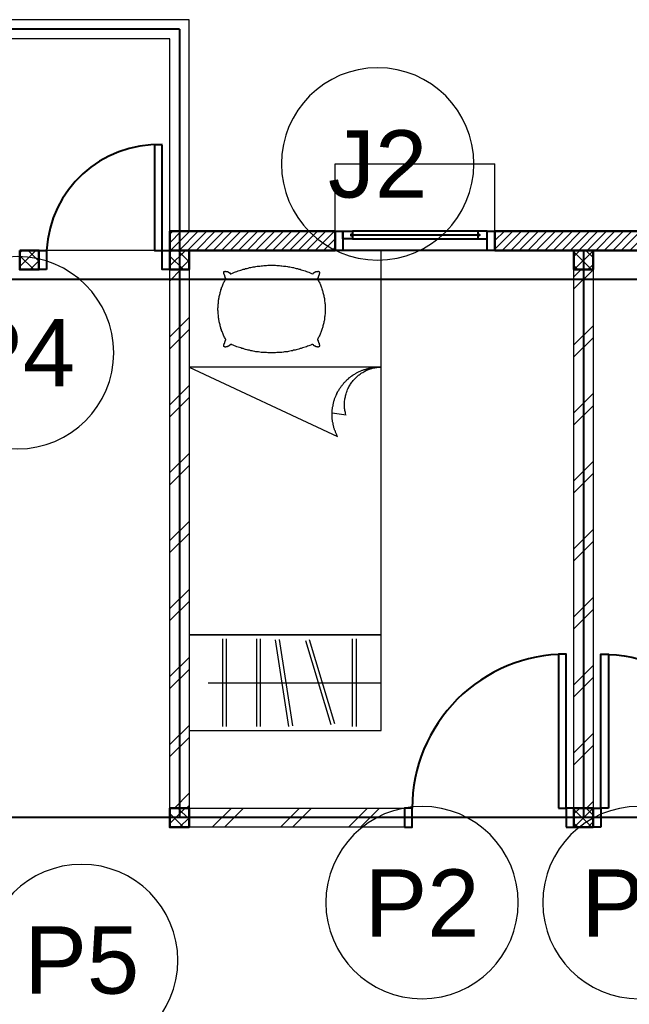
# Model space of a CAD drawing. Header units: millimetres. Extents: x -108 to 357, y -17 to 192.
# Drawn here: x 15.92 to 19.09, y 142.19 to 147.31 of the extents above; entities that cross this region are included whole.
import ezdxf
from ezdxf.enums import TextEntityAlignment as Align

# ---------------------------------------------------------------- set-up
doc = ezdxf.new("R2010")
doc.units = ezdxf.units.MM
for name, color, linetype, lineweight in [('ars', 11, 'Continuous', 0), ('ars @ 1', 11, 'Continuous', 0), ('KACA', 151, 'Continuous', 5), ('KOL', 1, 'Continuous', 30), ('KOLOM', 4, 'Continuous', 9), ('lan', 7, 'Continuous', 15), ('NOT', 7, 'Continuous', 20), ('tem', 5, 'Continuous', 20)]:
    doc.layers.add(name, color=color, linetype=linetype, lineweight=lineweight)
doc.layers.add('as', color=1, linetype='Continuous', plot=False)
doc.layers.add('Kusen', color=30, linetype='Continuous')
doc.styles.add('S', font='simplex', dxfattribs={"width": 0.75})
doc.styles.get("Standard").update_dxf_attribs({"font": 'arial.ttf'})

# ---------------------------------------------------------------- blocks, each defined once
blk = doc.blocks.new('T. J2')
at = {"layer": 'KACA', "color": 141}
blk.add_lwpolyline([(-0.3792, 0.0775), (0.2908, 0.0775), (0.2908, 0.0825), (-0.3792, 0.0825)], close=True, dxfattribs=at)
at = {"layer": 'Kusen'}
for p, q in [((-0.3692, 0.1), (0.2808, 0.1)), ((0.2808, 0.06), (-0.3692, 0.06)), ((-0.4192, 0), (0.3308, 0))]:
    blk.add_line(p, q, dxfattribs=at)
for points in [[(-0.4592, 0), (-0.4192, 0), (-0.4192, 0.1), (-0.4592, 0.1)], [(0.3308, 0), (0.3708, 0), (0.3708, 0.1), (0.3308, 0.1)]]:
    blk.add_lwpolyline(points, close=True, dxfattribs=at)
for points in [[(-0.3692, 0.0775), (-0.3692, 0.06), (-0.4192, 0.06), (-0.4192, 0.1), (-0.3692, 0.1), (-0.3692, 0.0825), (-0.3792, 0.0825), (-0.3792, 0.0775), (-0.3692, 0.0775)], [(0.2808, 0.0775), (0.2808, 0.06), (0.3308, 0.06), (0.3308, 0.1), (0.2808, 0.1), (0.2808, 0.0825), (0.2908, 0.0825), (0.2908, 0.0775), (0.2808, 0.0775)]]:
    blk.add_lwpolyline(points, dxfattribs=at)
blk = doc.blocks.new('P.80')
at = {"layer": 'Kusen'}
for points in [[(-69.8094, -74.8368), (-69.7694, -74.8368), (-69.7694, -74.0368), (-69.8094, -74.0368)], [(-70.6094, -74.9368), (-70.5694, -74.9368), (-70.5694, -74.8368), (-70.6094, -74.8368)], [(-69.7694, -74.9368), (-69.7294, -74.9368), (-69.7294, -74.8368), (-69.7694, -74.8368)]]:
    blk.add_lwpolyline(points, close=True, dxfattribs=at)
blk.add_arc((-69.7694, -74.8368), 0.8, 90, 180, dxfattribs=at)
blk = doc.blocks.new('K 10.10')
at = {"layer": 'ars'}
h = blk.add_hatch(dxfattribs=at)
h.set_pattern_fill('_USER', color=256, scale=0.05, angle=45, double=1, pattern_type=0)
h.set_pattern_definition([(45, (0, 0), (-0.035355339, 0.035355339), []), (135, (0, 0), (-0.035355339, -0.035355339), [])])
h.paths.add_polyline_path([(1560.5383, 1380.4069), (1560.6383, 1380.4069), (1560.6383, 1380.5069), (1560.5383, 1380.5069)])
at = {"layer": 'KOL'}
blk.add_lwpolyline([(1560.5383, 1380.4069), (1560.6383, 1380.4069), (1560.6383, 1380.5069), (1560.5383, 1380.5069)], close=True, dxfattribs=at)
blk = doc.blocks.new('P.60')
at = {"layer": 'Kusen'}
for points in [[(1472.8348, 997.5354), (1472.8748, 997.5354), (1472.8748, 997.4354), (1472.8348, 997.4354)], [(1473.4748, 997.5354), (1473.5148, 997.5354), (1473.5148, 997.4354), (1473.4748, 997.4354)], [(1472.8748, 996.8854), (1472.9148, 996.8854), (1472.9148, 997.4354), (1472.8748, 997.4354)]]:
    blk.add_lwpolyline(points, close=True, dxfattribs=at)
blk.add_arc((1472.8948, 997.4658), 0.5808, 268.0266, 356.9943, dxfattribs=at)
blk = doc.blocks.new('BED2')
blk.add_lwpolyline([(-0.4994, 1.9988), (0.4994, 1.9988), (0.4994, 0), (-0.4994, 0)], close=True)
for points in [[(0.4994, 1.9988), (0.4994, 0)], [(0.2827, 1.8765), (0.2766, 1.8789), (0.2706, 1.8826), (0.2633, 1.885), (0.2573, 1.8874), (0.2512, 1.8898), (0.2439, 1.8923), (0.2379, 1.8947), (0.2306, 1.8959), (0.2246, 1.8983), (0.2185, 1.9007), (0.2113, 1.9019), (0.2052, 1.9044), (0.1979, 1.9056), (0.1919, 1.9068), (0.1846, 1.9092), (0.1786, 1.9104), (0.1713, 1.9116), (0.1653, 1.9128), (0.158, 1.914), (0.1519, 1.9153), (0.1447, 1.9165), (0.1374, 1.9165), (0.1314, 1.9177), (0.1241, 1.9189), (0.118, 1.9189), (0.1108, 1.9201), (0.1047, 1.9201), (0.0975, 1.9201), (0.0902, 1.9213), (0.0841, 1.9213), (0.0769, 1.9213), (0.0708, 1.9213), (0.0636, 1.9213), (0.0563, 1.9213), (0.0502, 1.9213), (0.043, 1.9201), (0.0369, 1.9201), (0.0297, 1.9201), (0.0224, 1.9189), (0.0163, 1.9189), (0.0091, 1.9177), (0.003, 1.9165), (-0.0042, 1.9165), (-0.0115, 1.9153), (-0.0176, 1.914), (-0.0248, 1.9128), (-0.0309, 1.9116), (-0.0381, 1.9104), (-0.0442, 1.9092), (-0.0515, 1.9068), (-0.0575, 1.9056), (-0.0648, 1.9044), (-0.0708, 1.9019), (-0.0781, 1.9007), (-0.0841, 1.8983), (-0.0902, 1.8959), (-0.0975, 1.8947), (-0.1035, 1.8923), (-0.1108, 1.8898), (-0.1168, 1.8874), (-0.1229, 1.885), (-0.1301, 1.8826), (-0.1362, 1.8789), (-0.1423, 1.8765)], [(-0.1677, 1.8523), (-0.1701, 1.8475), (-0.1725, 1.8426), (-0.1749, 1.8378), (-0.1774, 1.8329), (-0.1798, 1.8293), (-0.1822, 1.8245), (-0.1834, 1.8196), (-0.1858, 1.8148), (-0.187, 1.8099), (-0.1895, 1.8051), (-0.1907, 1.799), (-0.1931, 1.7942), (-0.1943, 1.7893), (-0.1955, 1.7845), (-0.1967, 1.7797), (-0.1979, 1.7748), (-0.1992, 1.77), (-0.2004, 1.7651), (-0.2016, 1.7591), (-0.2028, 1.7542), (-0.204, 1.7494), (-0.204, 1.7446), (-0.2052, 1.7397), (-0.2052, 1.7349), (-0.2064, 1.7288), (-0.2064, 1.724), (-0.2076, 1.7191), (-0.2076, 1.7143), (-0.2076, 1.7082), (-0.2076, 1.7034), (-0.2076, 1.6985), (-0.2088, 1.6937), (-0.2076, 1.6877), (-0.2076, 1.6828), (-0.2076, 1.678), (-0.2076, 1.6731), (-0.2076, 1.6683), (-0.2064, 1.6622), (-0.2064, 1.6574), (-0.2052, 1.6525), (-0.2052, 1.6477), (-0.204, 1.6429), (-0.204, 1.6368), (-0.2028, 1.632), (-0.2016, 1.6271), (-0.2004, 1.6223), (-0.1992, 1.6174), (-0.1979, 1.6126), (-0.1967, 1.6065), (-0.1955, 1.6017), (-0.1943, 1.5969), (-0.1931, 1.592), (-0.1907, 1.5872), (-0.1895, 1.5823), (-0.187, 1.5775), (-0.1858, 1.5726), (-0.1834, 1.5678), (-0.1822, 1.563), (-0.1798, 1.5581), (-0.1774, 1.5533), (-0.1749, 1.5484), (-0.1725, 1.5436), (-0.1701, 1.5387), (-0.1677, 1.5339)], [(-0.1435, 1.8765), (-0.1435, 1.8765), (-0.1435, 1.8765), (-0.1447, 1.8765), (-0.1447, 1.8777), (-0.1447, 1.8789), (-0.1471, 1.8789), (-0.1471, 1.8814), (-0.1495, 1.8814), (-0.1495, 1.8826), (-0.1495, 1.8826), (-0.1495, 1.8838), (-0.1519, 1.8838), (-0.1519, 1.8862), (-0.1556, 1.8862), (-0.1556, 1.8874), (-0.158, 1.8874), (-0.158, 1.8886), (-0.1592, 1.8886), (-0.1592, 1.8886), (-0.1689, 1.8886), (-0.1689, 1.8898), (-0.1701, 1.8898), (-0.1701, 1.891), (-0.1737, 1.891), (-0.1737, 1.8898), (-0.1737, 1.8898), (-0.1737, 1.8886), (-0.1774, 1.8886), (-0.1774, 1.8886), (-0.1774, 1.8886), (-0.1774, 1.8862), (-0.1786, 1.8862), (-0.1786, 1.8789), (-0.1774, 1.8789), (-0.1774, 1.8765), (-0.1774, 1.8765), (-0.1774, 1.8729), (-0.1762, 1.8729), (-0.1762, 1.8705), (-0.1749, 1.8705), (-0.1749, 1.868), (-0.1737, 1.868), (-0.1737, 1.8668), (-0.1737, 1.8668), (-0.1737, 1.8632), (-0.1725, 1.8632), (-0.1725, 1.8608), (-0.1713, 1.8608), (-0.1713, 1.8571), (-0.1713, 1.8571), (-0.1713, 1.8559), (-0.1701, 1.8559), (-0.1701, 1.8547), (-0.1689, 1.8547), (-0.1689, 1.8523), (-0.1677, 1.8523)], [(0.3081, 1.8523), (0.3081, 1.8523), (0.3081, 1.8547), (0.3093, 1.8547), (0.3093, 1.8559), (0.3105, 1.8559), (0.3105, 1.8571), (0.3117, 1.8571), (0.3117, 1.8608), (0.3117, 1.8608), (0.3117, 1.8632), (0.313, 1.8632), (0.313, 1.8668), (0.3142, 1.8668), (0.3142, 1.868), (0.3142, 1.868), (0.3142, 1.8705), (0.3154, 1.8705), (0.3154, 1.8729), (0.3166, 1.8729), (0.3166, 1.8765), (0.3178, 1.8765), (0.3178, 1.8789), (0.3178, 1.8789), (0.3178, 1.8862), (0.3178, 1.8862), (0.3178, 1.8886), (0.3166, 1.8886), (0.3166, 1.8886), (0.3142, 1.8886), (0.3142, 1.8898), (0.313, 1.8898), (0.313, 1.891), (0.3093, 1.891), (0.3093, 1.8898), (0.3081, 1.8898), (0.3081, 1.8886), (0.2996, 1.8886), (0.2996, 1.8886), (0.2972, 1.8886), (0.2972, 1.8874), (0.296, 1.8874), (0.296, 1.8862), (0.2924, 1.8862), (0.2924, 1.8838), (0.29, 1.8838), (0.29, 1.8826), (0.2887, 1.8826), (0.2887, 1.8814), (0.2863, 1.8814), (0.2863, 1.8789), (0.2851, 1.8789), (0.2851, 1.8777), (0.2839, 1.8777), (0.2839, 1.8765), (0.2839, 1.8765), (0.2839, 1.8765), (0.2827, 1.8765)], [(0.3081, 1.5339), (0.3105, 1.5387), (0.313, 1.5436), (0.3154, 1.5484), (0.3178, 1.5533), (0.3202, 1.5581), (0.3226, 1.563), (0.3238, 1.5678), (0.3263, 1.5726), (0.3275, 1.5775), (0.3299, 1.5823), (0.3311, 1.5872), (0.3335, 1.592), (0.3347, 1.5969), (0.336, 1.6017), (0.3372, 1.6065), (0.3384, 1.6126), (0.3396, 1.6174), (0.3408, 1.6223), (0.342, 1.6271), (0.3432, 1.632), (0.3444, 1.6368), (0.3444, 1.6429), (0.3456, 1.6477), (0.3456, 1.6525), (0.3469, 1.6574), (0.3469, 1.6622), (0.3481, 1.6683), (0.3481, 1.6731), (0.3481, 1.678), (0.3481, 1.6828), (0.3493, 1.6889), (0.3493, 1.6937), (0.3493, 1.6985), (0.3481, 1.7034), (0.3481, 1.7082), (0.3481, 1.7143), (0.3481, 1.7191), (0.3469, 1.724), (0.3469, 1.7288), (0.3456, 1.7349), (0.3456, 1.7397), (0.3444, 1.7446), (0.3444, 1.7494), (0.3432, 1.7542), (0.342, 1.7591), (0.3408, 1.7651), (0.3396, 1.77), (0.3384, 1.7748), (0.3372, 1.7797), (0.336, 1.7845), (0.3347, 1.7893), (0.3335, 1.7942), (0.3311, 1.799), (0.3299, 1.8051), (0.3275, 1.8099), (0.3263, 1.8148), (0.3238, 1.8196), (0.3226, 1.8245), (0.3202, 1.8293), (0.3178, 1.8329), (0.3154, 1.8378), (0.313, 1.8426), (0.3105, 1.8475), (0.3081, 1.8523)], [(-0.1677, 1.5339), (-0.1689, 1.5339), (-0.1689, 1.5327), (-0.1701, 1.5327), (-0.1701, 1.5303), (-0.1713, 1.5303), (-0.1713, 1.5278), (-0.1713, 1.5278), (-0.1713, 1.5254), (-0.1725, 1.5254), (-0.1725, 1.523), (-0.1737, 1.523), (-0.1737, 1.5206), (-0.1737, 1.5206), (-0.1737, 1.5182), (-0.1749, 1.5182), (-0.1749, 1.5169), (-0.1762, 1.5169), (-0.1762, 1.5145), (-0.1774, 1.5145), (-0.1774, 1.5097), (-0.1774, 1.5097), (-0.1774, 1.5073), (-0.1786, 1.5073), (-0.1786, 1.5), (-0.1774, 1.5), (-0.1774, 1.4988), (-0.1774, 1.4988), (-0.1774, 1.4976), (-0.1737, 1.4976), (-0.1737, 1.4964), (-0.1737, 1.4964), (-0.1737, 1.4964), (-0.1701, 1.4964), (-0.1701, 1.4964), (-0.1689, 1.4964), (-0.1689, 1.4976), (-0.1592, 1.4976), (-0.1592, 1.4988), (-0.158, 1.4988), (-0.158, 1.5), (-0.1556, 1.5), (-0.1556, 1.5), (-0.1519, 1.5), (-0.1519, 1.5024), (-0.1495, 1.5024), (-0.1495, 1.5048), (-0.1495, 1.5048), (-0.1495, 1.5061), (-0.1471, 1.5061), (-0.1471, 1.5073), (-0.1447, 1.5073), (-0.1447, 1.5085), (-0.1447, 1.5085), (-0.1435, 1.5085), (-0.1435, 1.5097), (-0.1435, 1.5097)], [(-0.1423, 1.5109), (-0.1362, 1.5085), (-0.1289, 1.5048), (-0.1229, 1.5024), (-0.1168, 1.5), (-0.1108, 1.4976), (-0.1035, 1.4952), (-0.0975, 1.4939), (-0.0902, 1.4915), (-0.0841, 1.4891), (-0.0781, 1.4879), (-0.0708, 1.4855), (-0.0648, 1.4843), (-0.0575, 1.4818), (-0.0515, 1.4806), (-0.0442, 1.4794), (-0.0381, 1.477), (-0.0309, 1.4758), (-0.0248, 1.4746), (-0.0176, 1.4734), (-0.0115, 1.4722), (-0.0042, 1.4722), (0.003, 1.4709), (0.0091, 1.4697), (0.0163, 1.4685), (0.0224, 1.4685), (0.0297, 1.4673), (0.0369, 1.4673), (0.043, 1.4673), (0.0502, 1.4661), (0.0563, 1.4661), (0.0636, 1.4661), (0.0708, 1.4661), (0.0769, 1.4661), (0.0841, 1.4661), (0.0902, 1.4661), (0.0975, 1.4673), (0.1047, 1.4673), (0.1108, 1.4673), (0.118, 1.4685), (0.1241, 1.4685), (0.1314, 1.4697), (0.1386, 1.4709), (0.1447, 1.4722), (0.1519, 1.4722), (0.158, 1.4734), (0.1653, 1.4746), (0.1713, 1.4758), (0.1786, 1.477), (0.1846, 1.4794), (0.1919, 1.4806), (0.1979, 1.4818), (0.2052, 1.4843), (0.2113, 1.4855), (0.2185, 1.4879), (0.2246, 1.4891), (0.2306, 1.4915), (0.2379, 1.4939), (0.2439, 1.4952), (0.2512, 1.4976), (0.2573, 1.5), (0.2633, 1.5024), (0.2706, 1.5061), (0.2766, 1.5085), (0.2827, 1.5109)], [(0.2827, 1.5097), (0.2839, 1.5097)], [(0.2839, 1.5097), (0.2839, 1.5085), (0.2839, 1.5085), (0.2839, 1.5085), (0.2851, 1.5085), (0.2851, 1.5073), (0.2863, 1.5073), (0.2863, 1.5061), (0.2887, 1.5061), (0.2887, 1.5048), (0.29, 1.5048), (0.29, 1.5024), (0.2924, 1.5024), (0.2924, 1.5), (0.296, 1.5), (0.296, 1.5), (0.2972, 1.5), (0.2972, 1.4988), (0.2996, 1.4988), (0.2996, 1.4976), (0.3081, 1.4976), (0.3081, 1.4964), (0.3093, 1.4964), (0.3093, 1.4964), (0.313, 1.4964), (0.313, 1.4964), (0.3142, 1.4964), (0.3142, 1.4976), (0.3166, 1.4976), (0.3166, 1.4988), (0.3178, 1.4988), (0.3178, 1.5), (0.3178, 1.5), (0.3178, 1.5073), (0.3178, 1.5073), (0.3178, 1.5097), (0.3166, 1.5097), (0.3166, 1.5145), (0.3154, 1.5145), (0.3154, 1.5169), (0.3142, 1.5169), (0.3142, 1.5182), (0.3142, 1.5182), (0.3142, 1.5206), (0.313, 1.5206), (0.313, 1.523), (0.3117, 1.523), (0.3117, 1.5254), (0.3117, 1.5254), (0.3117, 1.5278), (0.3105, 1.5278), (0.3105, 1.5303), (0.3093, 1.5303), (0.3093, 1.5327), (0.3081, 1.5327), (0.3081, 1.5339), (0.3081, 1.5339)], [(-0.3154, 1.1441), (-0.3142, 1.1501), (-0.313, 1.155), (-0.3117, 1.161), (-0.3105, 1.1659), (-0.3105, 1.1719), (-0.3093, 1.1768), (-0.3093, 1.1828), (-0.3081, 1.1877), (-0.3081, 1.1937), (-0.3081, 1.1998), (-0.3081, 1.2046), (-0.3093, 1.2107), (-0.3093, 1.2155), (-0.3105, 1.2215), (-0.3105, 1.2264), (-0.3117, 1.2324), (-0.313, 1.2373), (-0.3142, 1.2433), (-0.3154, 1.2482), (-0.3166, 1.253), (-0.319, 1.2591), (-0.3202, 1.2639), (-0.3226, 1.2688), (-0.3238, 1.2748), (-0.3263, 1.2797), (-0.3287, 1.2845), (-0.3311, 1.2893), (-0.3347, 1.2942), (-0.3372, 1.299), (-0.3396, 1.3039), (-0.3432, 1.3087), (-0.3469, 1.3136), (-0.3505, 1.3172), (-0.3541, 1.322), (-0.3577, 1.3257), (-0.3614, 1.3305), (-0.365, 1.3341), (-0.3686, 1.3378), (-0.3735, 1.3426), (-0.3771, 1.3462), (-0.3808, 1.3499), (-0.3856, 1.3523), (-0.3904, 1.3559), (-0.3953, 1.3596), (-0.3989, 1.362), (-0.4038, 1.3644), (-0.4086, 1.368), (-0.4134, 1.3705), (-0.4183, 1.3729), (-0.4231, 1.3753), (-0.4292, 1.3777), (-0.434, 1.3789), (-0.4389, 1.3814), (-0.4437, 1.3826), (-0.4498, 1.385), (-0.4546, 1.3862), (-0.4607, 1.3874), (-0.4655, 1.3886), (-0.4715, 1.3898), (-0.4764, 1.3898), (-0.4824, 1.391), (-0.4873, 1.391), (-0.4933, 1.3923), (-0.4994, 1.3923)], [(-0.2718, 1.0315), (-0.2706, 1.0351), (-0.2682, 1.0387), (-0.2669, 1.0424), (-0.2645, 1.046), (-0.2633, 1.0496), (-0.2621, 1.0533), (-0.2609, 1.0581), (-0.2585, 1.0617), (-0.2573, 1.0654), (-0.2561, 1.069), (-0.2548, 1.0726), (-0.2536, 1.0763), (-0.2524, 1.0811), (-0.2512, 1.0847), (-0.2512, 1.0884), (-0.25, 1.092), (-0.2488, 1.0956), (-0.2488, 1.1005), (-0.2476, 1.1041), (-0.2464, 1.1077), (-0.2464, 1.1114), (-0.2464, 1.1162), (-0.2452, 1.1199), (-0.2452, 1.1235), (-0.2452, 1.1283), (-0.2439, 1.132), (-0.2439, 1.1356), (-0.2439, 1.1392), (-0.2439, 1.1441), (-0.2439, 1.1477), (-0.2439, 1.1513), (-0.2439, 1.1562), (-0.2439, 1.1598), (-0.2452, 1.1634), (-0.2452, 1.1671), (-0.2452, 1.1719), (-0.2464, 1.1755), (-0.2464, 1.1792), (-0.2464, 1.1828), (-0.2476, 1.1877), (-0.2488, 1.1913), (-0.2488, 1.1949), (-0.25, 1.1985), (-0.2512, 1.2034), (-0.2512, 1.207), (-0.2524, 1.2107), (-0.2536, 1.2143), (-0.2548, 1.2179), (-0.2561, 1.2228), (-0.2573, 1.2264), (-0.2585, 1.23), (-0.2597, 1.2337), (-0.2621, 1.2373), (-0.2633, 1.2409), (-0.2645, 1.2446), (-0.2657, 1.2482), (-0.2682, 1.2518), (-0.2694, 1.2554), (-0.2718, 1.2591), (-0.273, 1.2627), (-0.2754, 1.2663), (-0.2778, 1.27), (-0.2803, 1.2736), (-0.2815, 1.2772), (-0.2839, 1.2809), (-0.2863, 1.2845), (-0.2887, 1.2869), (-0.2912, 1.2906), (-0.2936, 1.2942), (-0.296, 1.2966), (-0.2984, 1.3002), (-0.3008, 1.3039), (-0.3033, 1.3063), (-0.3057, 1.3099), (-0.3093, 1.3123), (-0.3117, 1.316), (-0.3142, 1.3184), (-0.3178, 1.3208), (-0.3202, 1.3245), (-0.3226, 1.3269), (-0.3263, 1.3293), (-0.3287, 1.3317), (-0.3323, 1.3354), (-0.3347, 1.3378), (-0.3384, 1.3402), (-0.342, 1.3426), (-0.3444, 1.345), (-0.3481, 1.3475), (-0.3517, 1.3487), (-0.3541, 1.3511), (-0.3577, 1.3535), (-0.3614, 1.3559), (-0.365, 1.3584), (-0.3686, 1.3596), (-0.3711, 1.362), (-0.3747, 1.3632), (-0.3783, 1.3656), (-0.382, 1.3668), (-0.3856, 1.3692), (-0.3892, 1.3705), (-0.3929, 1.3717), (-0.3965, 1.3741), (-0.4001, 1.3753), (-0.4038, 1.3765), (-0.4074, 1.3777), (-0.411, 1.3789), (-0.4159, 1.3801), (-0.4195, 1.3814), (-0.4231, 1.3826), (-0.4268, 1.3838), (-0.4304, 1.385), (-0.4352, 1.3862), (-0.4389, 1.3862), (-0.4425, 1.3874), (-0.4461, 1.3886), (-0.451, 1.3886), (-0.4546, 1.3898), (-0.4582, 1.3898), (-0.4619, 1.391), (-0.4667, 1.391), (-0.4703, 1.391), (-0.474, 1.3923), (-0.4788, 1.3923), (-0.4824, 1.3923), (-0.4873, 1.3923), (-0.4909, 1.3923), (-0.4946, 1.3923), (-0.4994, 1.3923)], [(-0.4994, 1.391), (0.4994, 1.391)], [(0.4994, 1.391), (-0.273, 1.0315)], [(-0.2439, 1.1538), (-0.3166, 1.1441)], [(-0.4994, 0), (0.4994, 0)], [(0.4994, -0.4988), (-0.4994, -0.4988), (-0.4994, 0), (0.4994, 0), (0.4994, -0.4988)], [(-0.3686, -0.0218), (-0.3686, -0.477)], [(-0.3505, -0.477), (-0.3505, -0.0218)], [(-0.1241, -0.0254), (-0.2561, -0.4613)], [(-0.2391, -0.4685), (-0.1071, -0.0315)], [(0.0309, -0.0242), (-0.0381, -0.4746)], [(-0.02, -0.477), (0.0502, -0.0266)], [(0.1289, -0.0218), (0.1289, -0.477)], [(0.1471, -0.477), (0.1471, -0.0218)], [(0.3057, -0.0218), (0.3057, -0.477)], [(0.3238, -0.477), (0.3238, -0.0218)], [(0.4001, -0.2494), (-0.4994, -0.2494)]]:
    blk.add_lwpolyline(points)
blk = doc.blocks.new('typikal-1')
at = {"layer": 'as'}
for p, q in [((4.6, 6.3), (4.6, 2.2)), ((4.6, 6.3), (6.2, 6.3)), ((2.5, 5.15), (2.5, 2.2)), ((0, 2.2), (6.2, 2.2))]:
    blk.add_line(p, q, dxfattribs=at)
at = {"layer": 'KOL'}
for points in [[(2.035, 5.15), (2.96, 5.15), (2.96, 5.25), (2.035, 5.25)], [(3.79, 5.15), (4.65, 5.15), (4.65, 5.25), (3.79, 5.25)]]:
    blk.add_lwpolyline(points, close=True, dxfattribs=at)
at = {"layer": 'lan'}
for p, q in [((4.55, 5.25), (4.55, 6.35)), ((4.55, 6.35), (6.2, 6.35)), ((4.65, 5.25), (4.65, 6.25)), ((4.65, 6.25), (6.15, 6.25)), ((4.73, 5.15), (5.29, 5.15))]:
    blk.add_line(p, q, dxfattribs=at)
at = {"layer": 'tem'}
for points in [[(2.45, 2.25), (2.55, 2.25), (2.55, 5.05), (2.45, 5.05)], [(4.55, 2.25), (4.65, 2.25), (4.65, 5.05), (4.55, 5.05)], [(4.55, 2.25), (3.43, 2.25), (3.43, 2.15), (4.55, 2.15)]]:
    blk.add_lwpolyline(points, close=True, dxfattribs=at)
at = {"layer": 'ars'}
blk.add_blockref('BED2', (4.0506, 3.1512), dxfattribs=at)
at = {"layer": 'KOLOM', "extrusion": (0, 0, -1), "xscale": -1, "zscale": -1, "rotation": 180}
for p in [(-1563.0883, 1385.5569), (-1565.1883, 1385.5569), (-1565.9683, 1385.5569), (-1563.0883, 1382.6569), (-1565.1883, 1382.6569)]:
    blk.add_blockref('K 10.10', p, dxfattribs=at)
at = {"layer": 'Kusen', "xscale": -1, "rotation": 180}
blk.add_blockref('P.60', (-1468.1848, 1002.5854), dxfattribs=at)
at = {"layer": 'Kusen'}
for name, p in [('T. J2', (3.4192, 5.15)), ('P.80', (72.1794, 77.0868))]:
    blk.add_blockref(name, p, dxfattribs=at)
at = {"layer": 'Kusen', "xscale": -1}
blk.add_blockref('P.80', (-67.1794, 77.0868), dxfattribs=at)
blk = doc.blocks.new('A-4')
at = {"layer": 'ars'}
h = blk.add_hatch(dxfattribs=at)
h.set_pattern_fill('ANSI31', color=256, scale=0.25, angle=180, style=0)
h.set_pattern_definition([(225, (-504.27873, 382.704584), (0.0220970869, -0.0220970869), [])])
h.paths.add_polyline_path([(-16.19, 56.4), (-17.05, 56.4), (-17.05, 56.5), (-16.19, 56.5)])
h = blk.add_hatch(dxfattribs=at)
h.set_pattern_fill('ANSI31', color=256, scale=0.25, angle=180, style=0)
h.set_pattern_definition([(225, (-504.27873, 382.704584), (0.0220970869, -0.0220970869), [])])
h.paths.add_polyline_path([(-14.435, 56.4), (-15.36, 56.4), (-15.36, 56.5), (-14.435, 56.5)])
h = blk.add_hatch(dxfattribs=at)
h.set_pattern_fill('TEMBOK', color=256, scale=0.25)
h.set_pattern_definition([(45, (-14, -0.65), (-0.1767767, 0.1767767), []), (45, (-13.9375, -0.65), (-0.1767767, 0.1767767), [])])
h.paths.add_polyline_path([(-17.05, 53.5), (-16.95, 53.5), (-16.95, 56.3), (-17.05, 56.3)])
h = blk.add_hatch(dxfattribs=at)
h.set_pattern_fill('TEMBOK', color=256, scale=0.25)
h.set_pattern_definition([(45, (-16.1, -0.65), (-0.1767767, 0.1767767), []), (45, (-16.0375, -0.65), (-0.1767767, 0.1767767), [])])
h.paths.add_polyline_path([(-14.95, 53.5), (-14.85, 53.5), (-14.85, 56.3), (-14.95, 56.3)])
at = {"layer": 'ars @ 1'}
h = blk.add_hatch(dxfattribs=at)
h.set_pattern_fill('TEMBOK', color=256, scale=0.25)
h.set_pattern_definition([(45, (1564.06095, -404.5532), (-0.176776695, 0.176776695), []), (45, (1564.12345, -404.5532), (-0.176776695, 0.176776695), [])])
h.paths.add_polyline_path([(-15.83, 53.4), (-15.83, 53.5), (-16.95, 53.5), (-16.95, 53.4)])
at = {"layer": 'as'}
blk.add_line((-37.2, 56.25), (37.2, 56.25), dxfattribs=at)
at = {"layer": 'lan'}
for p, q in [((-16.19, 56.5), (-16.19, 56.85)), ((-16.19, 56.85), (-15.36, 56.85)), ((-15.36, 56.5), (-15.36, 56.85))]:
    blk.add_line(p, q, dxfattribs=at)
at = {"layer": 'lan', "xscale": -1}
blk.add_blockref('typikal-1', (-12.4, 51.25), dxfattribs=at)
blk = doc.blocks.new('NAV')
blk.add_circle((0, -0.4), 0.4)
at = {"style": 'S', "width": 0.75, "flags": 4}
blk.add_attdef('AV', text='', height=0.3, dxfattribs=at).set_placement((0, -0.4), align=Align.MIDDLE)

msp = doc.modelspace()

# ---------------------------------------------------------------- block references
msp.add_blockref('A-4', (33.74738, 89.70808))
at = {"layer": 'NOT'}
ref = msp.add_blockref('NAV', (17.77755, 146.05808), dxfattribs=dict(at, xscale=-1.25, yscale=1.25, zscale=1.25, rotation=180))
ref.add_attrib('AV', 'J2', dxfattribs={"layer": '0', "height": 0.35, "flags": 4}).set_placement((17.77755, 146.55808), align=Align.MIDDLE)
ref = msp.add_blockref('NAV', (15.90602, 145.07585), dxfattribs=dict(at, xscale=-1.25, yscale=1.25, zscale=1.25, rotation=180))
ref.add_attrib('AV', 'P4', dxfattribs={"layer": '0', "height": 0.35, "flags": 4}).set_placement((15.90602, 145.57585), align=Align.MIDDLE)
ref = msp.add_blockref('NAV', (18.00817, 142.21635), dxfattribs=dict(at, xscale=-1.25, yscale=1.25, zscale=1.25, rotation=180))
ref.add_attrib('AV', 'P2', dxfattribs={"layer": '0', "height": 0.35, "flags": 4}).set_placement((18.00817, 142.71635), align=Align.MIDDLE)
ref = msp.add_blockref('NAV', (19.13562, 142.21635), dxfattribs=dict(at, xscale=-1.25, yscale=1.25, zscale=1.25, rotation=180))
ref.add_attrib('AV', 'P2', dxfattribs={"layer": '0', "height": 0.35, "flags": 4}).set_placement((19.13562, 142.71635), align=Align.MIDDLE)
ref = msp.add_blockref('NAV', (16.23941, 141.9151), dxfattribs=dict(at, xscale=-1.25, yscale=1.25, zscale=1.25, rotation=180))
ref.add_attrib('AV', 'P5', dxfattribs={"layer": '0', "height": 0.35, "flags": 4}).set_placement((16.23941, 142.4151), align=Align.MIDDLE)

doc.saveas('drawing.dxf')
